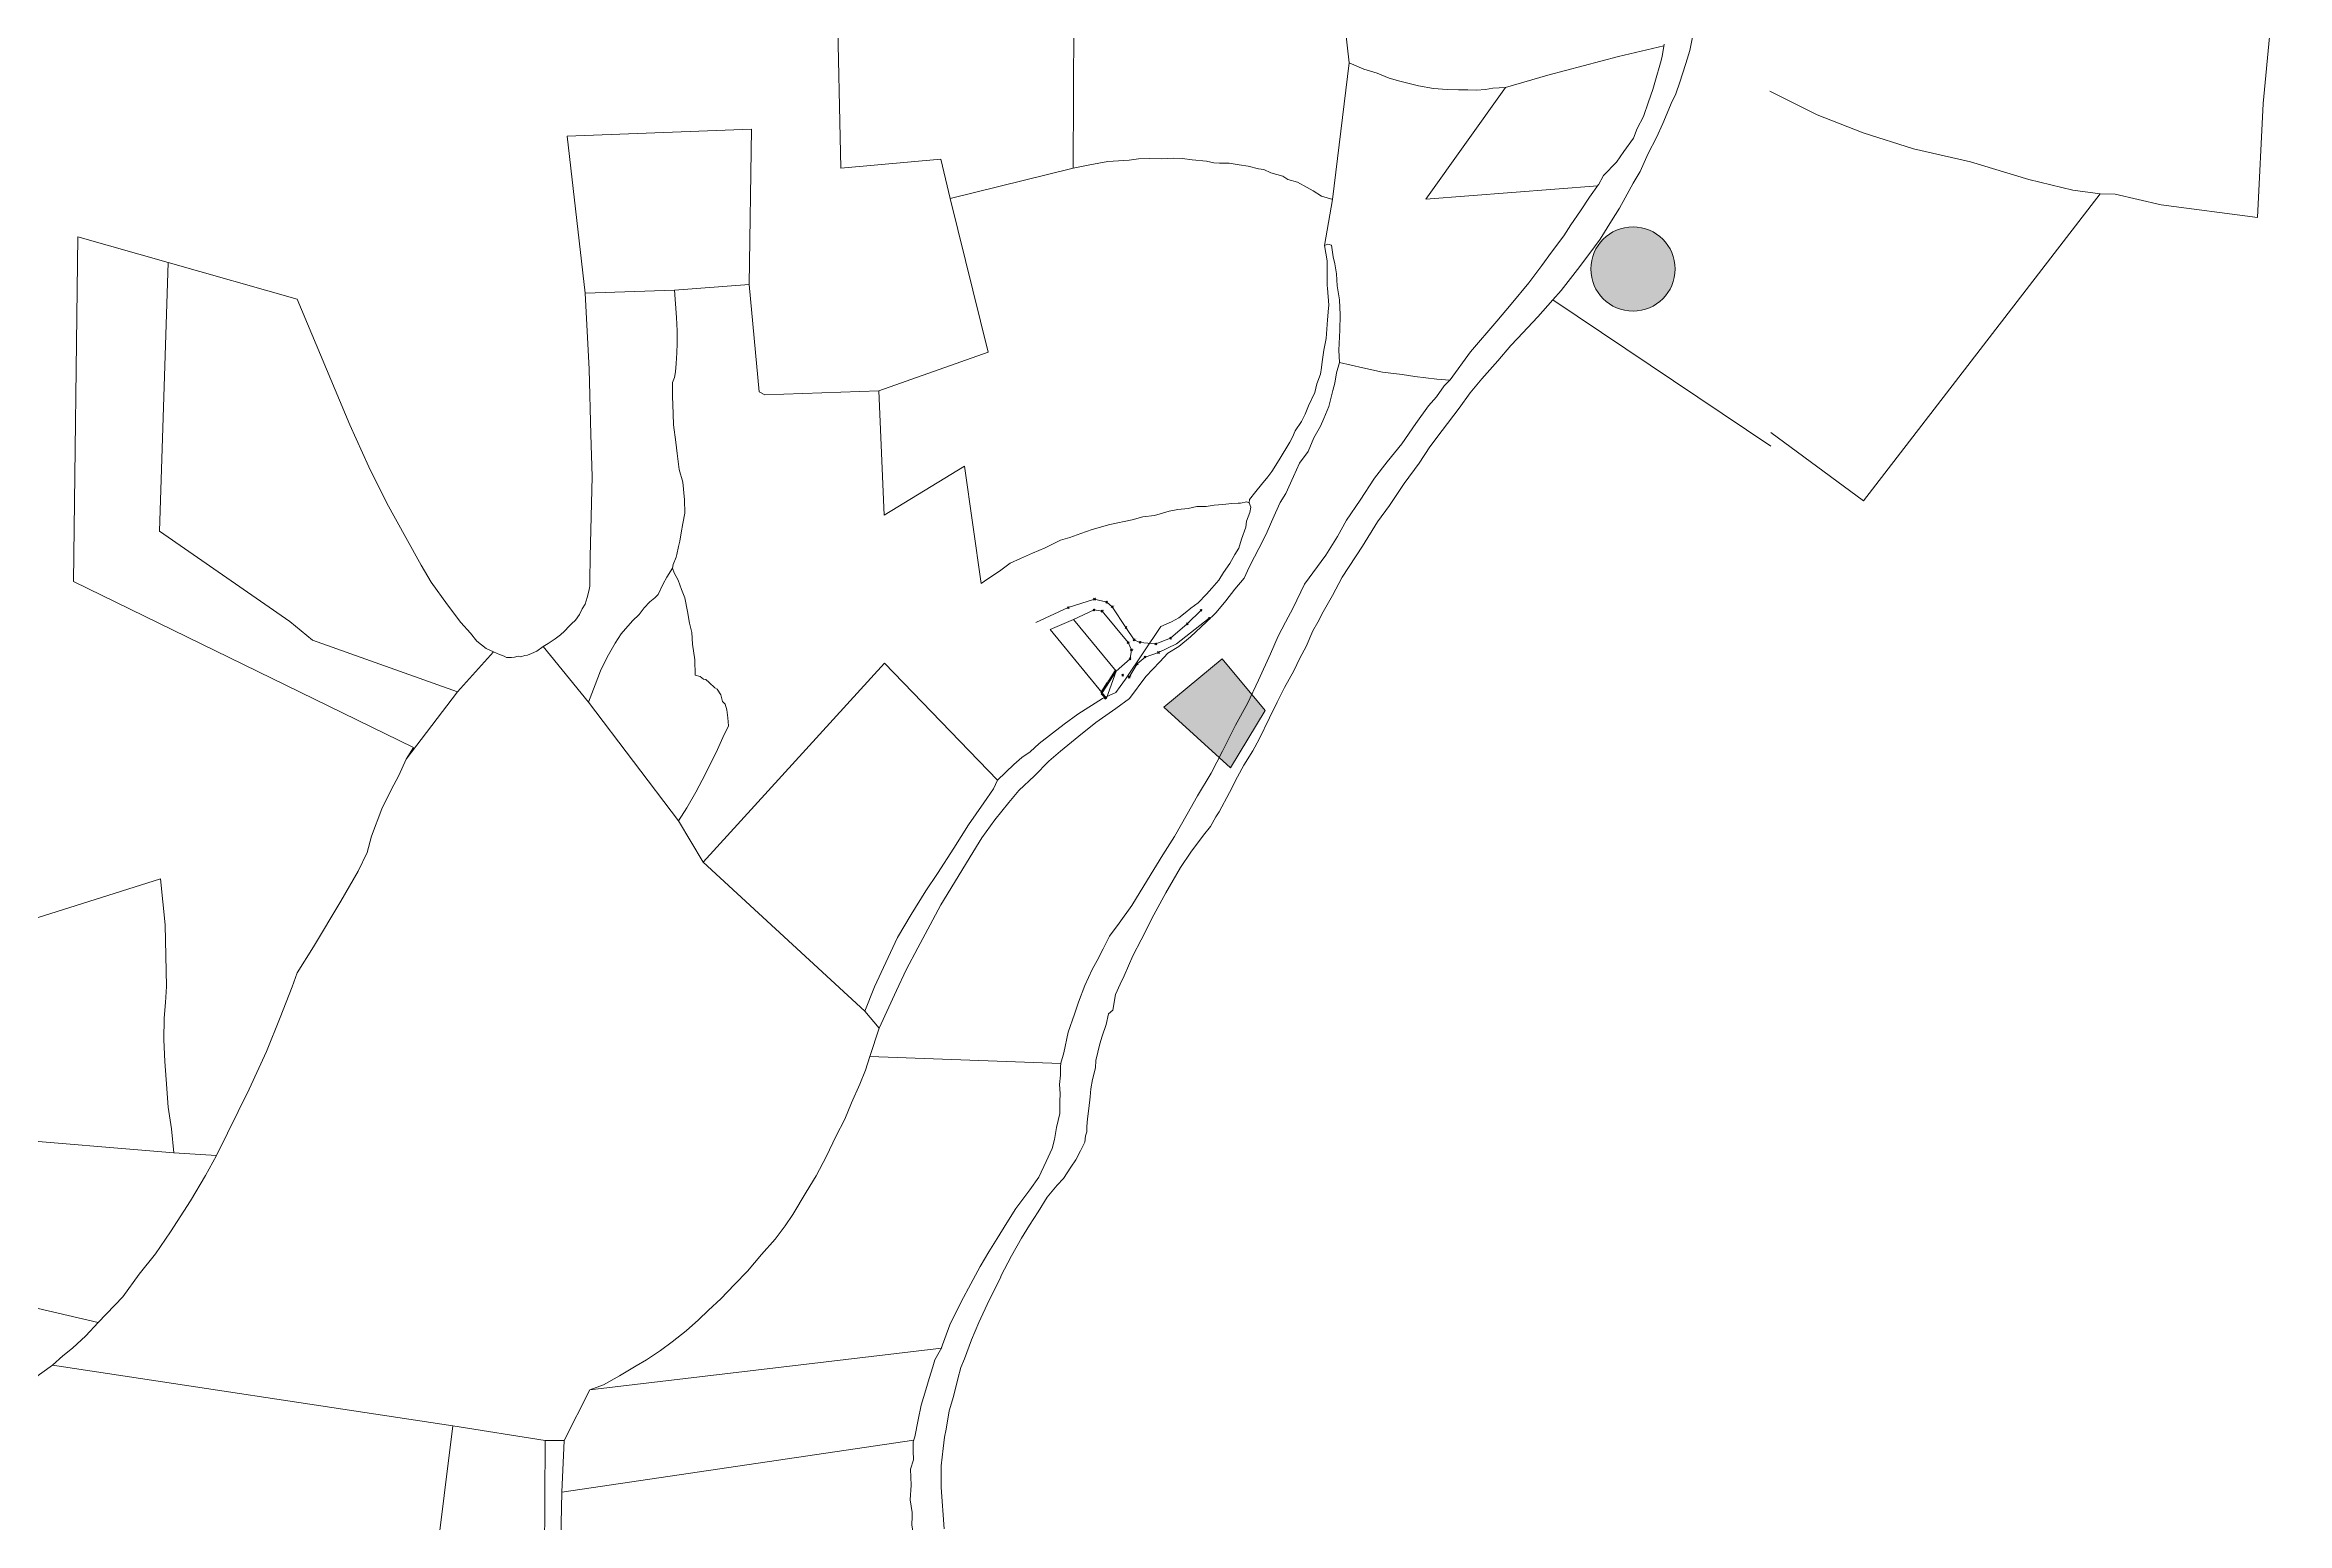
# Model space of a CAD drawing. Header units: millimetres. Extents: x 612319 to 615713, y 1315830 to 1319872.
# Drawn here: x 613023 to 614236, y 1317574 to 1318373 of the extents above; entities that cross this region are included whole.
import ezdxf

# ---------------------------------------------------------------- set-up
doc = ezdxf.new("R2010")
doc.units = ezdxf.units.MM
doc.header["$PDMODE"] = 35
doc.header["$PDSIZE"] = 0.5
for name, color, linetype in [('2', 7, 'Continuous'), ('3', 7, 'Continuous'), ('CVL_CUADCON_TIT', 1, 'Continuous')]:
    doc.layers.add(name, color=color, linetype=linetype)
doc.layers.add('Point', color=5, linetype='Continuous', lineweight=100)
doc.layers.add('Point_Name', color=1, linetype='Continuous', lineweight=100)
doc.styles.add('ROMANS', font='ROMANS', dxfattribs={"height": 0.2})
doc.styles.get("Standard").update_dxf_attribs({"font": 'TCCM____.TTF'})
doc.dimstyles.new('STANDARD$0', dxfattribs={"dimtxt": 0.6, "dimasz": 0.5, "dimexe": 0.125, "dimexo": 0.000625, "dimgap": 0.0625, "dimtad": 0, "dimzin": 1, "dimdsep": 46, "dimtxsty": 'ROMANS', "dimblk1": 'ARCHTICK', "dimblk2": 'ARCHTICK', "dimsah": 1, "dimcen": 2.5, "dimclrd": 1, "dimclre": 1, "dimclrt": 30, "dimaunit": 1, "dimadec": 0, "dimazin": 0, "dimtfac": 1, "dimtix": 1, "dimtofl": 0, "dimtmove": 1, "dimatfit": 3, "dimldrblk": 'ARCHTICK', "dimfxl": 1, "dimtolj": 1, "dimtzin": 1, "dimarcsym": 0})

# ---------------------------------------------------------------- blocks, each defined once
blk = doc.blocks.new('_ARCHTICK')
at = {"color": 0, "linetype": 'ByBlock', "const_width": 0.15}
blk.add_lwpolyline([(-0.5, -0.5), (0.5, 0.5)], dxfattribs=at)
blk = doc.blocks.new('*D321')
at = {"layer": 'CVL_CUADCON_TIT', "color": 1, "lineweight": -2, "ltscale": 0.5, "transparency": 16777216}
for p, q in [((613595.2, 1318022.9), (613594.6, 1318022.4)), ((613594.7, 1318022.5), (613595.5, 1318021.5)), ((613597, 1318019.7), (613596.2, 1318020.6)), ((613597.5, 1318020.1), (613596.9, 1318019.6))]:
    blk.add_line(p, q, dxfattribs=at)
at = {"layer": 'Defpoints', "color": 0, "lineweight": 13, "ltscale": 0.5, "transparency": 16777216}
for p in [(613595.2, 1318022.9, 495.8), (613597, 1318019.7), (613597.5, 1318020.1, 495.8)]:
    blk.add_point(p, dxfattribs=at)
at = {"layer": 'CVL_CUADCON_TIT', "color": 1, "lineweight": -2, "ltscale": 0.5, "transparency": 16777216, "xscale": 0.5, "yscale": 0.5, "zscale": 0.5}
for p, rotation in [((613594.7, 1318022.5), 129.3640061103106), ((613597, 1318019.7), 309.3640061103105)]:
    blk.add_blockref('_ARCHTICK', p, dxfattribs=dict(at, rotation=rotation))
at = {"layer": 'CVL_CUADCON_TIT', "color": 30, "lineweight": 0, "ltscale": 0.5, "transparency": 16777216, "insert": (613595.9, 1318021.1), "char_height": 0.2, "attachment_point": 5, "rotation": 309.364, "style": 'ROMANS'}
blk.add_mtext('\\A1;3.65m.', dxfattribs=at)
blk = doc.blocks.new('*D323')
at = {"layer": 'CVL_CUADCON_TIT', "color": 1, "lineweight": -2, "ltscale": 0.5, "transparency": 16777216}
for p, q in [((613594.6, 1318023.2), (613598.1, 1318028.6)), ((613602.3, 1318035.1), (613598.8, 1318029.7)), ((613602.8, 1318034.7), (613602.2, 1318035.2)), ((613595.2, 1318022.9), (613594.5, 1318023.3))]:
    blk.add_line(p, q, dxfattribs=at)
at = {"layer": 'Defpoints', "color": 0, "lineweight": 13, "ltscale": 0.5, "transparency": 16777216}
for p in [(613602.8, 1318034.7), (613594.6, 1318023.2), (613595.2, 1318022.9)]:
    blk.add_point(p, dxfattribs=at)
at = {"layer": 'CVL_CUADCON_TIT', "color": 1, "lineweight": -2, "ltscale": 0.5, "transparency": 16777216, "xscale": 0.5, "yscale": 0.5, "zscale": 0.5}
for p, rotation in [((613602.3, 1318035.1), 57.22462318534804), ((613594.6, 1318023.2), 237.2246231853481)]:
    blk.add_blockref('_ARCHTICK', p, dxfattribs=dict(at, rotation=rotation))
at = {"layer": 'CVL_CUADCON_TIT', "color": 30, "lineweight": 0, "ltscale": 0.5, "transparency": 16777216, "insert": (613598.5, 1318029.2), "char_height": 0.2, "attachment_point": 5, "rotation": 57.2246, "style": 'ROMANS'}
blk.add_mtext('\\A1;14.10m.', dxfattribs=at)

msp = doc.modelspace()

# ---------------------------------------------------------------- hatches: boundary and pattern name
at = {"lineweight": 0}
h = msp.add_hatch(color=9, dxfattribs=at)
h.dxf.hatch_style = 1
h.paths.add_polyline_path([(613859.644, 1318252.24, 1), (613905.271, 1318252.24, 1)])
h = msp.add_hatch(color=9, dxfattribs=at)
h.dxf.hatch_style = 1
h.paths.add_polyline_path([(613660.131, 1318041.319), (613628.545, 1318015.245), (613658.532, 1317987.923), (613660.311, 1317991.323), (613667.376, 1318005.387), (613673.793, 1318017.168), (613676.118, 1318022.046)])
h.paths.add_polyline_path([(613683.345, 1318013.333), (613676.118, 1318022.046), (613673.793, 1318017.168), (613667.376, 1318005.387), (613660.311, 1317991.323), (613658.532, 1317987.923), (613664.569, 1317982.423)])

# ---------------------------------------------------------------- linework, layer by layer
at = {"color": 1, "lineweight": 0}
for points, elevation in [([(613591.055, 1318073.658), (613576.866, 1318069.035), (613559.347, 1318061.017)], 482.357), ([(613648.689, 1318067.593), (613641.245, 1318060.274), (613632.236, 1318052.499), (613624.222, 1318049.381), (613615.666, 1318050.266), (613612.53, 1318051.591), (613608.053, 1318058.304), (613600.566, 1318069.543), (613597.67, 1318072.053), (613591.055, 1318073.658)], 482.357), ([(613595.209, 1318022.873), (613602.84, 1318034.725), (613579.627, 1318062.711), (613567.065, 1318057.18), (613595.209, 1318022.873)], 502.83), ([(613597.521, 1318020.054), (613602.84, 1318034.725), (613579.627, 1318062.711), (613567.065, 1318057.18), (613597.521, 1318020.054)], 495.777), ([(613602.84, 1318034.725), (613610.282, 1318041.35), (613611.069, 1318046.132), (613609.252, 1318050.113), (613595.216, 1318067.124), (613590.801, 1318067.775), (613579.627, 1318062.711)], 495.777), ([(613609.85, 1318031.45), (613614.086, 1318038.614), (613618.407, 1318042.312), (613625.665, 1318044.786), (613635.448, 1318049.445), (613653.183, 1318063.29)], 495.772), ([(613664.569, 1317982.423), (613683.345, 1318013.333), (613660.131, 1318041.319), (613628.545, 1318015.245), (613664.569, 1317982.423)], 502.83)]:
    msp.add_lwpolyline(points, dxfattribs=dict(at, elevation=elevation))
msp.add_circle((613882.458, 1318252.24), 22.813, dxfattribs=at)
at = {"layer": '2', "color": 1, "lineweight": 0}
for p, q in [((613453.768, 1318306.767), (613450.27, 1318469.981)), ((613728.88, 1318363.68), (613720.79, 1318435.666)), ((613579.937, 1318386.195), (613579.477, 1318306.762)), ((613719.793, 1318289.809), (613728.88, 1318363.68)), ((613874.545, 1318367.24), (613836.393, 1318357.178)), ((613899.182, 1318373.025), (613874.545, 1318367.24)), ((613836.393, 1318357.178), (613813.498, 1318350.454)), ((613770.355, 1318289.965), (613813.498, 1318350.454)), ((613305.684, 1318324.066), (613405.511, 1318327.905)), ((613405.511, 1318327.905), (613404.135, 1318243.902)), ((613315.35, 1318239.233), (613305.684, 1318324.066)), ((613507.889, 1318311.648), (613453.768, 1318306.767)), ((613512.972, 1318290.391), (613507.889, 1318311.648)), ((613579.477, 1318306.762), (613512.972, 1318290.391)), ((613512.972, 1318290.391), (613533.441, 1318207.272)), ((613863.352, 1318297.217), (613770.355, 1318289.965)), ((613715.483, 1318265.007), (613719.793, 1318289.809)), ((613038.521, 1318083.194), (613040.871, 1318269.631)), ((613040.871, 1318269.631), (613089.805, 1318255.734)), ((613085.152, 1318110.363), (613089.805, 1318255.734)), ((613089.805, 1318255.734), (613159.655, 1318235.989)), ((613363.738, 1318240.717), (613404.135, 1318243.902)), ((613404.135, 1318243.902), (613409.639, 1318185.785)), ((613717.104, 1318241.879), (613717.804, 1318232.648)), ((613159.655, 1318235.989), (613188.085, 1318167.945)), ((613315.35, 1318239.233), (613363.738, 1318240.717)), ((613317.524, 1318198.04), (613315.35, 1318239.233)), ((613363.738, 1318240.717), (613364.922, 1318225.967)), ((613839.079, 1318235.532), (613957.062, 1318156.322)), ((613364.922, 1318225.967), (613365.134, 1318218.721)), ((613365.134, 1318218.721), (613365.222, 1318211.984)), ((613365.065, 1318206.901), (613364.651, 1318201.184)), ((613365.222, 1318211.984), (613365.065, 1318206.901)), ((613533.441, 1318207.272), (613474.274, 1318186.281)), ((613318.462, 1318162.702), (613317.524, 1318198.04)), ((613363.845, 1318193.563), (613362.686, 1318190.774)), ((613364.244, 1318196.611), (613363.845, 1318193.563)), ((613364.651, 1318201.184), (613364.244, 1318196.611)), ((613723.623, 1318201.663), (613736.304, 1318198.79)), ((613736.304, 1318198.79), (613746.83, 1318196.438)), ((613746.83, 1318196.438), (613757.615, 1318195.101)), ((613757.615, 1318195.101), (613764.339, 1318194.043)), ((613764.339, 1318194.043), (613776.267, 1318192.7)), ((613362.686, 1318190.774), (613362.643, 1318183.403)), ((613362.643, 1318183.403), (613363.096, 1318173.868)), ((613409.639, 1318185.785), (613412.677, 1318184.115)), ((613412.677, 1318184.115), (613474.274, 1318186.281)), ((613474.274, 1318186.281), (613477.313, 1318119.028)), ((613776.267, 1318192.7), (613783.321, 1318192.087)), ((613363.096, 1318173.868), (613363.315, 1318167.893)), ((613188.085, 1318167.945), (613198.365, 1318145.132)), ((613319.219, 1318139.947), (613318.462, 1318162.702)), ((613363.315, 1318167.893), (613364.404, 1318158.608)), ((613364.404, 1318158.608), (613365.13, 1318152.376)), ((613198.365, 1318145.132), (613208.029, 1318125.5)), ((613365.13, 1318152.376), (613366.223, 1318143.727)), ((613477.313, 1318119.028), (613520.767, 1318145.58)), ((613520.767, 1318145.58), (613529.668, 1318082.104)), ((613318.206, 1318096.613), (613319.219, 1318139.947)), ((613366.223, 1318143.727), (613368.215, 1318136.851)), ((613368.215, 1318136.851), (613369.175, 1318127.313)), ((613208.029, 1318125.5), (613218.334, 1318107.008)), ((613369.175, 1318127.313), (613369.387, 1318120.068)), ((613623.592, 1318118.898), (613631.478, 1318121.265)), ((613631.478, 1318121.265), (613636.181, 1318122.126)), ((613636.181, 1318122.126), (613641.645, 1318122.728)), ((613641.645, 1318122.728), (613646.476, 1318123.715)), ((613646.476, 1318123.715), (613651.555, 1318123.684)), ((613651.555, 1318123.684), (613655.75, 1318124.548)), ((613655.75, 1318124.548), (613660.577, 1318124.773)), ((613660.577, 1318124.773), (613665.278, 1318125.38)), ((613665.278, 1318125.38), (613668.707, 1318125.486)), ((613668.707, 1318125.486), (613670.104, 1318125.477)), ((613670.104, 1318125.477), (613673.41, 1318126.22)), ((613673.41, 1318126.22), (613674.677, 1318125.831)), ((613155.597, 1318061.636), (613085.152, 1318110.363)), ((613367.294, 1318109.531), (613366.634, 1318105.087)), ((613368.212, 1318114.482), (613367.294, 1318109.531)), ((613369.387, 1318120.068), (613368.212, 1318114.482)), ((613577.683, 1318106.977), (613583.664, 1318109.228)), ((613583.664, 1318109.228), (613589.772, 1318111.351)), ((613589.772, 1318111.351), (613599.31, 1318113.962)), ((613599.31, 1318113.962), (613611.515, 1318116.557)), ((613611.515, 1318116.557), (613617.112, 1318118.175)), ((613617.112, 1318118.175), (613623.592, 1318118.898)), ((613218.334, 1318107.008), (613226.628, 1318092.087)), ((613318.005, 1318083.904), (613318.206, 1318096.613)), ((613364.678, 1318096.329), (613363.132, 1318092.399)), ((613365.067, 1318097.725), (613364.678, 1318096.329)), ((613365.982, 1318102.168), (613365.067, 1318097.725)), ((613366.634, 1318105.087), (613365.982, 1318102.168)), ((613550.952, 1318095.574), (613557.572, 1318098.584)), ((613557.572, 1318098.584), (613564.319, 1318101.466)), ((613564.319, 1318101.466), (613572.595, 1318105.483)), ((613572.595, 1318105.483), (613577.683, 1318106.977)), ((613226.628, 1318092.087), (613232.161, 1318082.776)), ((613357.611, 1318082.01), (613359.537, 1318085.557)), ((613359.537, 1318085.557), (613362.739, 1318090.367)), ((613363.132, 1318092.399), (613362.739, 1318090.367)), ((613363.614, 1318087.947), (613362.739, 1318090.367)), ((613365.749, 1318083.867), (613363.614, 1318087.947)), ((613529.668, 1318082.104), (613533.238, 1318084.625)), ((613533.238, 1318084.625), (613539.611, 1318088.78)), ((613539.611, 1318088.78), (613545.477, 1318093.065)), ((613545.477, 1318093.065), (613550.952, 1318095.574)), ((613222.5, 1317993.358), (613038.521, 1318083.194)), ((613232.161, 1318082.776), (613240.979, 1318070.648)), ((613315.39, 1318070.956), (613316.554, 1318074.508)), ((613316.554, 1318074.508), (613317.462, 1318077.934)), ((613317.462, 1318077.934), (613317.986, 1318080.727)), ((613317.986, 1318080.727), (613318.005, 1318083.904)), ((613347.377, 1318068.982), (613350.444, 1318072.267)), ((613350.444, 1318072.267), (613353.122, 1318074.285)), ((613353.122, 1318074.285), (613354.911, 1318076.18)), ((613354.911, 1318076.18), (613357.611, 1318082.01)), ((613367.497, 1318078.772), (613365.749, 1318083.867)), ((613369.376, 1318074.313), (613367.497, 1318078.772)), ((613370.73, 1318066.933), (613369.376, 1318074.313)), ((613167.855, 1318051.521), (613155.597, 1318061.636)), ((613240.979, 1318070.648), (613248.16, 1318060.944)), ((613248.16, 1318060.944), (613253.333, 1318055.193)), ((613306.813, 1318058.934), (613308.091, 1318060.325)), ((613308.091, 1318060.325), (613310.26, 1318062.218)), ((613310.26, 1318062.218), (613312.31, 1318065.256)), ((613312.31, 1318065.256), (613313.725, 1318068.424)), ((613313.725, 1318068.424), (613315.39, 1318070.956)), ((613334.978, 1318054.822), (613341.114, 1318061.902)), ((613341.114, 1318061.902), (613344.563, 1318065.313)), ((613344.563, 1318065.313), (613347.377, 1318068.982)), ((613371.836, 1318060.571), (613370.73, 1318066.933)), ((613373.077, 1318055.607), (613371.836, 1318060.571)), ((613246.292, 1318023.462), (613167.855, 1318051.521)), ((613253.333, 1318055.193), (613256.863, 1318050.851)), ((613256.863, 1318050.851), (613261.92, 1318047.007)), ((613289.212, 1318045.569), (613292.655, 1318047.963)), ((613292.655, 1318047.963), (613295.458, 1318049.598)), ((613292.655, 1318047.963), (613317.241, 1318017.945)), ((613295.458, 1318049.598), (613299.155, 1318052.118)), ((613299.155, 1318052.118), (613302.088, 1318054.388)), ((613302.088, 1318054.388), (613304.258, 1318056.281)), ((613304.258, 1318056.281), (613306.813, 1318058.934)), ((613327.414, 1318042.286), (613331.648, 1318049.886)), ((613331.648, 1318049.886), (613334.978, 1318054.822)), ((613373.548, 1318049.249), (613373.077, 1318055.607)), ((613374.768, 1318040.726), (613373.548, 1318049.249)), ((613265.846, 1318045.204), (613246.292, 1318023.462)), ((613261.92, 1318047.007), (613265.846, 1318045.204)), ((613265.846, 1318045.204), (613269.139, 1318043.785)), ((613269.139, 1318043.785), (613271.546, 1318042.754)), ((613271.546, 1318042.754), (613272.939, 1318042.11)), ((613272.939, 1318042.11), (613275.479, 1318042.094)), ((613275.479, 1318042.094), (613277.131, 1318042.339)), ((613277.131, 1318042.339), (613279.164, 1318042.707)), ((613279.164, 1318042.707), (613280.433, 1318042.445)), ((613280.433, 1318042.445), (613282.722, 1318043.067)), ((613282.722, 1318043.067), (613284.247, 1318043.312)), ((613284.247, 1318043.312), (613286.412, 1318044.315)), ((613286.412, 1318044.315), (613289.212, 1318045.569)), ((613323.815, 1318034.809), (613327.414, 1318042.286)), ((613374.974, 1318032.464), (613374.768, 1318040.726)), ((613379.212, 1317931.268), (613477.357, 1318039.083)), ((613477.357, 1318039.083), (613538.574, 1317975.67)), ((613246.292, 1318023.462), (613218.527, 1317987.028)), ((613317.241, 1318017.945), (613320.851, 1318027.329)), ((613320.851, 1318027.329), (613323.815, 1318034.809)), ((613377.637, 1318031.812), (613374.974, 1318032.464)), ((613379.533, 1318030.402), (613377.637, 1318031.812)), ((613380.802, 1318030.14), (613379.533, 1318030.402)), ((613382.57, 1318028.477), (613380.802, 1318030.14)), ((613385.601, 1318025.663), (613382.57, 1318028.477)), ((613386.867, 1318025.019), (613385.601, 1318025.663)), ((613388.881, 1318021.957), (613386.867, 1318025.019)), ((613317.241, 1318017.945), (613365.883, 1317953.719)), ((613389.748, 1318018.266), (613388.881, 1318021.957)), ((613391.137, 1318016.859), (613389.748, 1318018.266)), ((613392.007, 1318013.676), (613391.137, 1318016.859)), ((613392.617, 1318009.351), (613392.007, 1318013.676)), ((613389.889, 1317998.819), (613392.973, 1318005.028)), ((613392.973, 1318005.028), (613392.617, 1318009.351)), ((613214.667, 1317978.281), (613218.527, 1317987.028)), ((613218.527, 1317987.028), (613222.5, 1317993.358)), ((613380.633, 1317979.175), (613387.058, 1317992.227)), ((613387.058, 1317992.227), (613389.889, 1317998.819)), ((613210.431, 1317970.427), (613214.667, 1317978.281)), ((613375.37, 1317969.294), (613380.633, 1317979.175)), ((613205.419, 1317960.163), (613210.431, 1317970.427)), ((613370.494, 1317960.681), (613375.37, 1317969.294)), ((613199.874, 1317945.453), (613205.419, 1317960.163)), ((613365.883, 1317953.719), (613370.494, 1317960.681)), ((613365.883, 1317953.719), (613379.212, 1317931.268)), ((613197.41, 1317936.572), (613199.874, 1317945.453)), ((613183.162, 1317910.222), (613192.653, 1317926.433)), ((613192.653, 1317926.433), (613197.41, 1317936.572)), ((613379.212, 1317931.268), (613466.741, 1317850.663)), ((613018.927, 1317901.311), (613085.586, 1317922.384)), ((613085.586, 1317922.384), (613088.235, 1317897.456)), ((613168.416, 1317885.528), (613183.162, 1317910.222)), ((613088.235, 1317897.456), (613088.931, 1317864.153)), ((613159.573, 1317871.475), (613168.416, 1317885.528)), ((613156.863, 1317863.865), (613159.573, 1317871.475)), ((613088.246, 1317855.514), (613087.688, 1317847.002)), ((613088.931, 1317864.153), (613088.246, 1317855.514)), ((613150.418, 1317847.382), (613156.863, 1317863.865)), ((613087.688, 1317847.002), (613087.367, 1317835.311)), ((613143.073, 1317828.871), (613150.418, 1317847.382)), ((613466.741, 1317850.663), (613474.561, 1317841.592)), ((613469.52, 1317826.244), (613474.561, 1317841.592)), ((613087.367, 1317835.311), (613088.06, 1317823.487)), ((613088.06, 1317823.487), (613088.638, 1317813.697)), ((613133.558, 1317808.466), (613143.073, 1317828.871)), ((613572.845, 1317822.36), (613469.52, 1317826.244)), ((613088.638, 1317813.697), (613089.822, 1317798.819)), ((613115.889, 1317772.715), (613133.558, 1317808.466)), ((613089.822, 1317798.819), (613091.532, 1317787.116)), ((612949.432, 1317786.001), (613092.923, 1317774.136)), ((613091.532, 1317787.116), (613092.923, 1317774.136)), ((613092.923, 1317774.136), (613115.889, 1317772.715)), ((613115.889, 1317772.715), (613109.988, 1317761.824)), ((613109.988, 1317761.824), (613101.787, 1317748.153)), ((613101.787, 1317748.153), (613091.03, 1317731.321)), ((613091.03, 1317731.321), (613082.839, 1317719.428)), ((612926.543, 1317711.552), (613051.912, 1317682.395)), ((613074.145, 1317708.429), (613065.191, 1317696.16)), ((613082.839, 1317719.428), (613074.145, 1317708.429)), ((613065.191, 1317696.16), (613051.912, 1317682.395)), ((613045.271, 1317675.194), (613037.997, 1317668.379)), ((613051.912, 1317682.395), (613045.271, 1317675.194)), ((613032.769, 1317664.219), (613027.156, 1317659.3)), ((613037.997, 1317668.379), (613032.769, 1317664.219)), ((613317.878, 1317645.928), (613508.176, 1317668.525)), ((613027.156, 1317659.3), (613016.96, 1317651.868)), ((613027.156, 1317659.3), (613243.894, 1317626.496)), ((613304.005, 1317618.433), (613317.878, 1317645.928)), ((613243.894, 1317626.496), (613234.411, 1317551.115)), ((613243.894, 1317626.496), (613293.859, 1317618.418)), ((613302.827, 1317590.606), (613493.242, 1317618.664)), ((613304.005, 1317618.433), (613302.827, 1317590.606)), ((613302.827, 1317590.606), (613301.766, 1317538.884))]:
    msp.add_line(p, q, dxfattribs=at)
for points in [[(613914.908, 1318378.57), (613913.198, 1318370.448), (613911.114, 1318363.347), (613909.169, 1318357.769), (613907.867, 1318353.331), (613905.662, 1318346.993), (613903.085, 1318341.802), (613899.984, 1318334.454), (613898.562, 1318330.906), (613895.206, 1318323.433), (613890.698, 1318314.698), (613886.31, 1318304.945), (613882.582, 1318298.619), (613878.208, 1318290.772), (613875.119, 1318285.076), (613870.879, 1318278.246), (613864.712, 1318268.38), (613858.557, 1318260.039), (613852.404, 1318251.952), (613847.405, 1318245.509), (613843.56, 1318240.581), (613839.079, 1318235.532)], [(613728.88, 1318363.68), (613736.733, 1318360.328), (613744.085, 1318358.122), (613750.546, 1318355.541), (613756.25, 1318353.854), (613761.322, 1318352.552), (613766.393, 1318351.25), (613774.512, 1318349.929), (613781.874, 1318349.376), (613787.968, 1318349.212), (613793.047, 1318349.181), (613797.744, 1318349.025), (613802.698, 1318349.376), (613806.511, 1318349.988), (613813.498, 1318350.454)], [(613863.79, 1318297.817), (613866.553, 1318302.85), (613873.579, 1318310.052), (613877.421, 1318315.748), (613882.67, 1318323.088), (613884.731, 1318328.159), (613888.197, 1318334.747), (613890.91, 1318342.737), (613893.107, 1318349.333), (613894.66, 1318354.407), (613897.381, 1318363.796), (613898.163, 1318367.223), (613899.345, 1318373.952)], [(613579.477, 1318306.762), (613588.503, 1318308.614), (613598.29, 1318310.333), (613609.849, 1318311.026), (613614.933, 1318311.757), (613620.776, 1318312.103), (613627.504, 1318311.808), (613633.983, 1318312.276), (613638.679, 1318311.994), (613643.881, 1318311.326), (613651.623, 1318310.644), (613655.554, 1318309.73), (613658.6, 1318309.457), (613660.632, 1318309.445), (613663.934, 1318309.552), (613669.261, 1318308.502), (613674.209, 1318307.837), (613679.788, 1318306.405), (613682.706, 1318306.006), (613686.379, 1318304.331), (613692.971, 1318302.511), (613695.753, 1318300.588), (613700.952, 1318299.285), (613706.141, 1318296.33), (613709.305, 1318294.532), (613713.859, 1318291.581), (613719.944, 1318289.764)], [(613783.503, 1318192.274), (613794.511, 1318207.459), (613808.828, 1318224.021), (613816.501, 1318233.252), (613826.091, 1318244.76), (613833.129, 1318254.122), (613838.377, 1318261.334), (613845.031, 1318270.191), (613848.875, 1318276.141), (613854.125, 1318283.735), (613858.866, 1318291.077), (613863.858, 1318297.91)], [(613717.264, 1318265.632), (613715.483, 1318265.007), (613716.959, 1318256.737), (613717.008, 1318243.392), (613717.104, 1318241.879)], [(613723.623, 1318201.663), (613723.281, 1318208.402), (613723.851, 1318219.074), (613724.027, 1318227.462), (613723.566, 1318235.599), (613722.34, 1318243.105), (613721.996, 1318249.589), (613721.012, 1318255.06), (613720.272, 1318258.878), (613719.293, 1318265.111), (613717.264, 1318265.632)], [(613839.079, 1318235.532), (613830.887, 1318226.444), (613820.009, 1318214.709), (613816.425, 1318210.796), (613809.255, 1318202.59), (613800.676, 1318192.743), (613794.4, 1318185.166), (613788.372, 1318176.951), (613779.269, 1318164.82), (613772.475, 1318155.975), (613766.698, 1318147.25), (613758.618, 1318136.255), (613750.66, 1318124.369), (613744.12, 1318115.523), (613736.151, 1318102.239), (613725.11, 1318085.547), (613719.831, 1318075.547), (613714.815, 1318066.816), (613711.981, 1318061.245), (613709.28, 1318056.436), (613705.536, 1318047.949), (613702.189, 1318041.747), (613698.965, 1318034.909), (613693.821, 1318025.924), (613689.953, 1318017.82), (613685.702, 1318009.464), (613680.158, 1317997.94), (613676.684, 1317991.612), (613671.929, 1317983.769), (613668.455, 1317977.568), (613664.076, 1317969.086), (613658.54, 1317958.579), (613656.615, 1317955.798), (613653.785, 1317950.736), (613650.068, 1317945.935), (613643.145, 1317936.837), (613637.498, 1317928.492), (613629.652, 1317914.699), (613623.091, 1317902.929), (613616.262, 1317889.255), (613611.755, 1317880.647), (613607.105, 1317869.88), (613604.914, 1317865.321), (613602.461, 1317859.747), (613601.002, 1317851.243), (613598.702, 1317849.227), (613597.39, 1317843.517), (613595.186, 1317837.179), (613594.012, 1317832.994), (613591.789, 1317824.114), (613591.506, 1317820.176), (613589.936, 1317813.833), (613589.011, 1317808.756), (613588.725, 1317804.437), (613588.044, 1317798.087), (613587.241, 1317792.5), (613586.958, 1317788.435), (613586.936, 1317785.512), (613586.158, 1317783.23), (613585.753, 1317779.928), (613583.56, 1317775.243), (613580.985, 1317770.306), (613578.163, 1317766.387), (613574.183, 1317760.317), (613570.855, 1317756.657), (613565.348, 1317750.218), (613560.592, 1317742.247), (613555.841, 1317734.912), (613551.6, 1317727.954), (613546.198, 1317718.464), (613540.276, 1317707.325), (613540.273, 1317706.943), (613534.087, 1317694.408), (613528.412, 1317682.25), (613524.535, 1317673.002), (613520.651, 1317662.737), (613518.713, 1317658.049), (613517.144, 1317651.833), (613514.662, 1317642.319), (613512.32, 1317634.584), (613510.723, 1317624.555), (613509.803, 1317620.241), (613509.124, 1317614.145), (613508.039, 1317604.748), (613508.081, 1317593.054), (613509.695, 1317570.671)], [(613717.804, 1318232.648), (613717.698, 1318231.059), (613717.154, 1318224.707), (613716.334, 1318214.672), (613715.154, 1318208.324), (613714.228, 1318201.975), (613713.83, 1318198.927), (613713.428, 1318195.371), (613711.366, 1318190.045), (613710.196, 1318185.35), (613706.853, 1318178.253), (613705.049, 1318173.688), (613702.994, 1318169.761), (613699.664, 1318164.697), (613698.12, 1318161.275), (613696.835, 1318158.614), (613690.938, 1318148.99), (613687.092, 1318142.659), (613684.79, 1318139.877), (613681.464, 1318135.576), (613678.268, 1318131.91), (613674.941, 1318127.482), (613674.677, 1318125.831)], [(613474.561, 1317841.592), (613483.822, 1317861.998), (613489.092, 1317873.023), (613495.511, 1317885.058), (613502.186, 1317897.473), (613507.835, 1317908.242), (613517.321, 1317923.563), (613523.731, 1317934.2), (613530.14, 1317944.455), (613537.18, 1317954.199), (613544.599, 1317963.559), (613550.097, 1317970.134), (613558.524, 1317978.09), (613566.316, 1317986.05), (613572.569, 1317991.35), (613582.647, 1317999.549), (613591.705, 1318006.866), (613602.669, 1318014.425), (613609.939, 1318019.846), (613618.77, 1318031.866), (613626.434, 1318039.699), (613630.652, 1318044.503), (613636.64, 1318048.025), (613643.019, 1318053.197), (613651.702, 1318061.406), (613656.936, 1318066.331), (613662.18, 1318072.781), (613666.915, 1318079.106), (613672.028, 1318084.922), (613674.729, 1318091.006), (613677.555, 1318096.454), (613679.994, 1318101.015), (613683.975, 1318108.743), (613686.807, 1318115.462), (613688.995, 1318120.405), (613691.439, 1318125.856), (613694.515, 1318130.794), (613698.759, 1318140.046), (613701.975, 1318147.271), (613706.583, 1318153.598), (613709.673, 1318160.95), (613713.265, 1318167.283), (613715.067, 1318171.339), (613717.771, 1318177.805), (613720.106, 1318186.433), (613721.019, 1318190.495), (613721.94, 1318196.081), (613723.623, 1318201.663)], [(613572.86, 1317822.563), (613574.416, 1317828.146), (613576.767, 1317839.443), (613580.251, 1317849.081), (613582.32, 1317855.55), (613585.801, 1317864.553), (613589.788, 1317873.298), (613592.483, 1317878.239), (613595.694, 1317884.447), (613599.162, 1317891.289), (613604.409, 1317898.374), (613611.194, 1317907.865), (613619.782, 1317921.794), (613627.987, 1317935.343), (613634.394, 1317945.217), (613641.194, 1317957.377), (613646.838, 1317967.256), (613654.147, 1317979.54), (613660.311, 1317991.323), (613667.376, 1318005.387), (613673.793, 1318017.168), (613679.835, 1318029.841), (613686.266, 1318044.037), (613690.385, 1318053.544), (613694.365, 1318061.145), (613698.601, 1318069), (613704.643, 1318081.8), (613716.289, 1318097.489), (613722.57, 1318107.618), (613727.446, 1318116.358), (613734.873, 1318127.116), (613742.56, 1318139.016), (613749.342, 1318147.999), (613757.272, 1318157.737), (613764.954, 1318168.747), (613771.866, 1318178.237), (613776.084, 1318183.041), (613780.309, 1318188.989), (613783.503, 1318192.274)], [(613674.677, 1318125.831), (613675.679, 1318123.41), (613675.154, 1318120.49), (613673.349, 1318115.798), (613672.949, 1318112.496), (613670.627, 1318106.156), (613669.075, 1318101.208), (613667.023, 1318097.789), (613664.202, 1318092.977), (613660.872, 1318088.04), (613658.308, 1318083.862), (613654.6, 1318079.563), (613651.662, 1318076.403), (613647.19, 1318071.728), (613643.109, 1318068.703), (613640.048, 1318066.306), (613636.73, 1318063.531), (613632.655, 1318061.395), (613626.926, 1318058.888), (613607.841, 1318030.407), (613604.897, 1318026.358), (613602.593, 1318023.195), (613595.463, 1318019.934), (613581.954, 1318011.374), (613574.685, 1318005.953), (613568.308, 1318001.162), (613561.165, 1317995.613), (613556.187, 1317991.068), (613551.725, 1317988.045), (613547.385, 1317984.132), (613538.574, 1317975.67)], [(613466.741, 1317850.663), (613472.024, 1317863.849), (613478.068, 1317877.03), (613484.496, 1317890.59), (613491.806, 1317903.129), (613499.753, 1317915.917), (613506.029, 1317925.284), (613514.87, 1317938.956), (613522.816, 1317951.618), (613531.139, 1317963.514), (613536.388, 1317970.981), (613538.574, 1317975.67)], [(613317.878, 1317645.928), (613325.259, 1317648.679), (613334.048, 1317653.455), (613343.095, 1317658.865), (613348.701, 1317662.136), (613356.222, 1317667.174), (613362.471, 1317671.838), (613369.997, 1317677.893), (613376.762, 1317683.825), (613382.125, 1317689.004), (613388.764, 1317695.191), (613396.3, 1317702.898), (613403.326, 1317710.099), (613410.869, 1317719.077), (613418.156, 1317727.421), (613423.658, 1317734.632), (613427.883, 1317740.707), (613434.937, 1317752.865), (613440.448, 1317761.601), (613446.097, 1317772.243), (613451.112, 1317783.016), (613455.991, 1317792.391), (613459.47, 1317801.14), (613463.973, 1317811.28), (613467.065, 1317818.887), (613469.52, 1317826.244)], [(613508.069, 1317668.23), (613512.74, 1317681.089), (613518.907, 1317693.507), (613524.043, 1317703.262), (613529.176, 1317712.636), (613533.793, 1317720.488), (613538.407, 1317727.832), (613543.535, 1317736.316), (613548.531, 1317743.911), (613556.082, 1317754.033), (613560.947, 1317760.866), (613564.932, 1317769.358), (613568.148, 1317776.455), (613569.446, 1317781.277), (613570.499, 1317787.753), (613572.321, 1317795.367), (613572.231, 1317801.723), (613572.384, 1317806.17), (613572.031, 1317811.129), (613572.569, 1317816.21), (613572.722, 1317820.657), (613572.86, 1317822.563)], [(613493.85, 1317620.452), (613495.681, 1317629.719), (613497.25, 1317637.589), (613499.839, 1317645.962), (613501.525, 1317652.052), (613503.592, 1317658.268), (613504.631, 1317662.201), (613507.067, 1317666.254), (613508.352, 1317668.788)], [(613293.119, 1317493.054), (613293.859, 1317618.418), (613304.005, 1317618.433)], [(613494.779, 1317561.728), (613492.665, 1317569.493), (613492.256, 1317572.795), (613492.402, 1317577.302), (613492.343, 1317579.536), (613491.367, 1317586.405), (613491.921, 1317594.409), (613491.463, 1317603.054), (613493.016, 1317608.002), (613492.917, 1317612.959), (613492.945, 1317617.789), (613493.85, 1317620.452)]]:
    msp.add_lwpolyline(points, dxfattribs=at)
at = {"layer": '3', "color": 1, "lineweight": 0}
for points in [[(614236.434, 1318438.879), (614232.447, 1318413.695), (614227.211, 1318381.642), (614223.524, 1318341.711), (614220.413, 1318280.168), (614168.295, 1318286.894), (614143.373, 1318292.676), (614135.24, 1318292.908)], [(613956.41, 1318348.372), (613982.119, 1318335.725), (614007.055, 1318325.875), (614034.274, 1318317.302), (614065.045, 1318310.265), (614096.588, 1318300.687), (614120.494, 1318294.903), (614135.24, 1318292.908)], [(614135.24, 1318292.908), (614007.171, 1318126.778), (613957.035, 1318163.77)]]:
    msp.add_lwpolyline(points, dxfattribs=at)
at = {"layer": 'Point', "color": 1, "lineweight": 0}
for p in [(613591.055, 1318073.658, 496.677), (613597.67, 1318072.053, 495.977), (613576.866, 1318069.035, 498.276), (613590.801, 1318067.775, 497.321), (613595.216, 1318067.124, 497.159), (613600.566, 1318069.543, 495.62), (613641.245, 1318060.274, 484.082), (613648.689, 1318067.593, 482.357), (613653.183, 1318063.29, 481.972), (613608.053, 1318058.304, 493.887), (613609.252, 1318050.113, 492.795), (613612.53, 1318051.591, 492.225), (613615.666, 1318050.266, 491.24), (613624.222, 1318049.381, 488.228), (613632.236, 1318052.499, 486.391), (613610.282, 1318041.35, 493.228), (613611.069, 1318046.132, 492.271), (613614.086, 1318038.614, 493.096), (613618.407, 1318042.312, 490.674), (613625.665, 1318044.786, 488.569), (613606.294, 1318032.472, 495.777), (613609.85, 1318031.45, 495.772)]:
    msp.add_point(p, dxfattribs=at)

# ---------------------------------------------------------------- texts
at = {"layer": 'Point_Name', "color": 1, "lineweight": 0}
for s, p in [('p7', (613591.055, 1318073.908)), ('p9', (613597.67, 1318072.303)), ('p5', (613576.866, 1318069.285)), ('p6', (613590.801, 1318068.025)), ('p8', (613595.216, 1318067.374)), ('p10', (613600.566, 1318069.793)), ('p16', (613641.245, 1318060.524)), ('p17', (613648.689, 1318067.843)), ('p18', (613653.183, 1318063.54)), ('p11', (613608.053, 1318058.554)), ('p26', (613609.252, 1318050.363)), ('p12', (613612.53, 1318051.841)), ('p13', (613615.666, 1318050.516)), ('p14', (613624.222, 1318049.631)), ('p15', (613632.236, 1318052.749)), ('p24', (613610.282, 1318041.6)), ('p25', (613611.069, 1318046.382)), ('p21', (613614.086, 1318038.864)), ('p20', (613618.407, 1318042.562)), ('p19', (613625.665, 1318045.036)), ('p23', (613606.294, 1318032.722)), ('p22', (613609.85, 1318031.7))]:
    msp.add_text(s, height=0.5, dxfattribs=at).set_placement(p)

# ---------------------------------------------------------------- dimensions: what is measured, and where the dimension line sits
at = {"layer": 'CVL_CUADCON_TIT', "color": 1, "lineweight": 0, "ltscale": 0.5}
for p1, p2, distance, picture, middle in [((613602.84, 1318034.725), (613595.209, 1318022.872), -0.673, '*D323', (613598.459, 1318029.163)), ((613595.209, 1318022.873, 495.777), (613597.521, 1318020.054, 495.777), -0.617, '*D321', (613595.889, 1318021.072))]:
    dim = msp.add_aligned_dim(p1=p1, p2=p2, distance=distance, dimstyle='STANDARD$0', override={"dimpost": 'm.', "dimfxl": 31.75}, dxfattribs=at)
    dim.commit()
    dim.dimension.update_dxf_attribs({"geometry": picture, "text_midpoint": middle})

doc.saveas('drawing.dxf')
